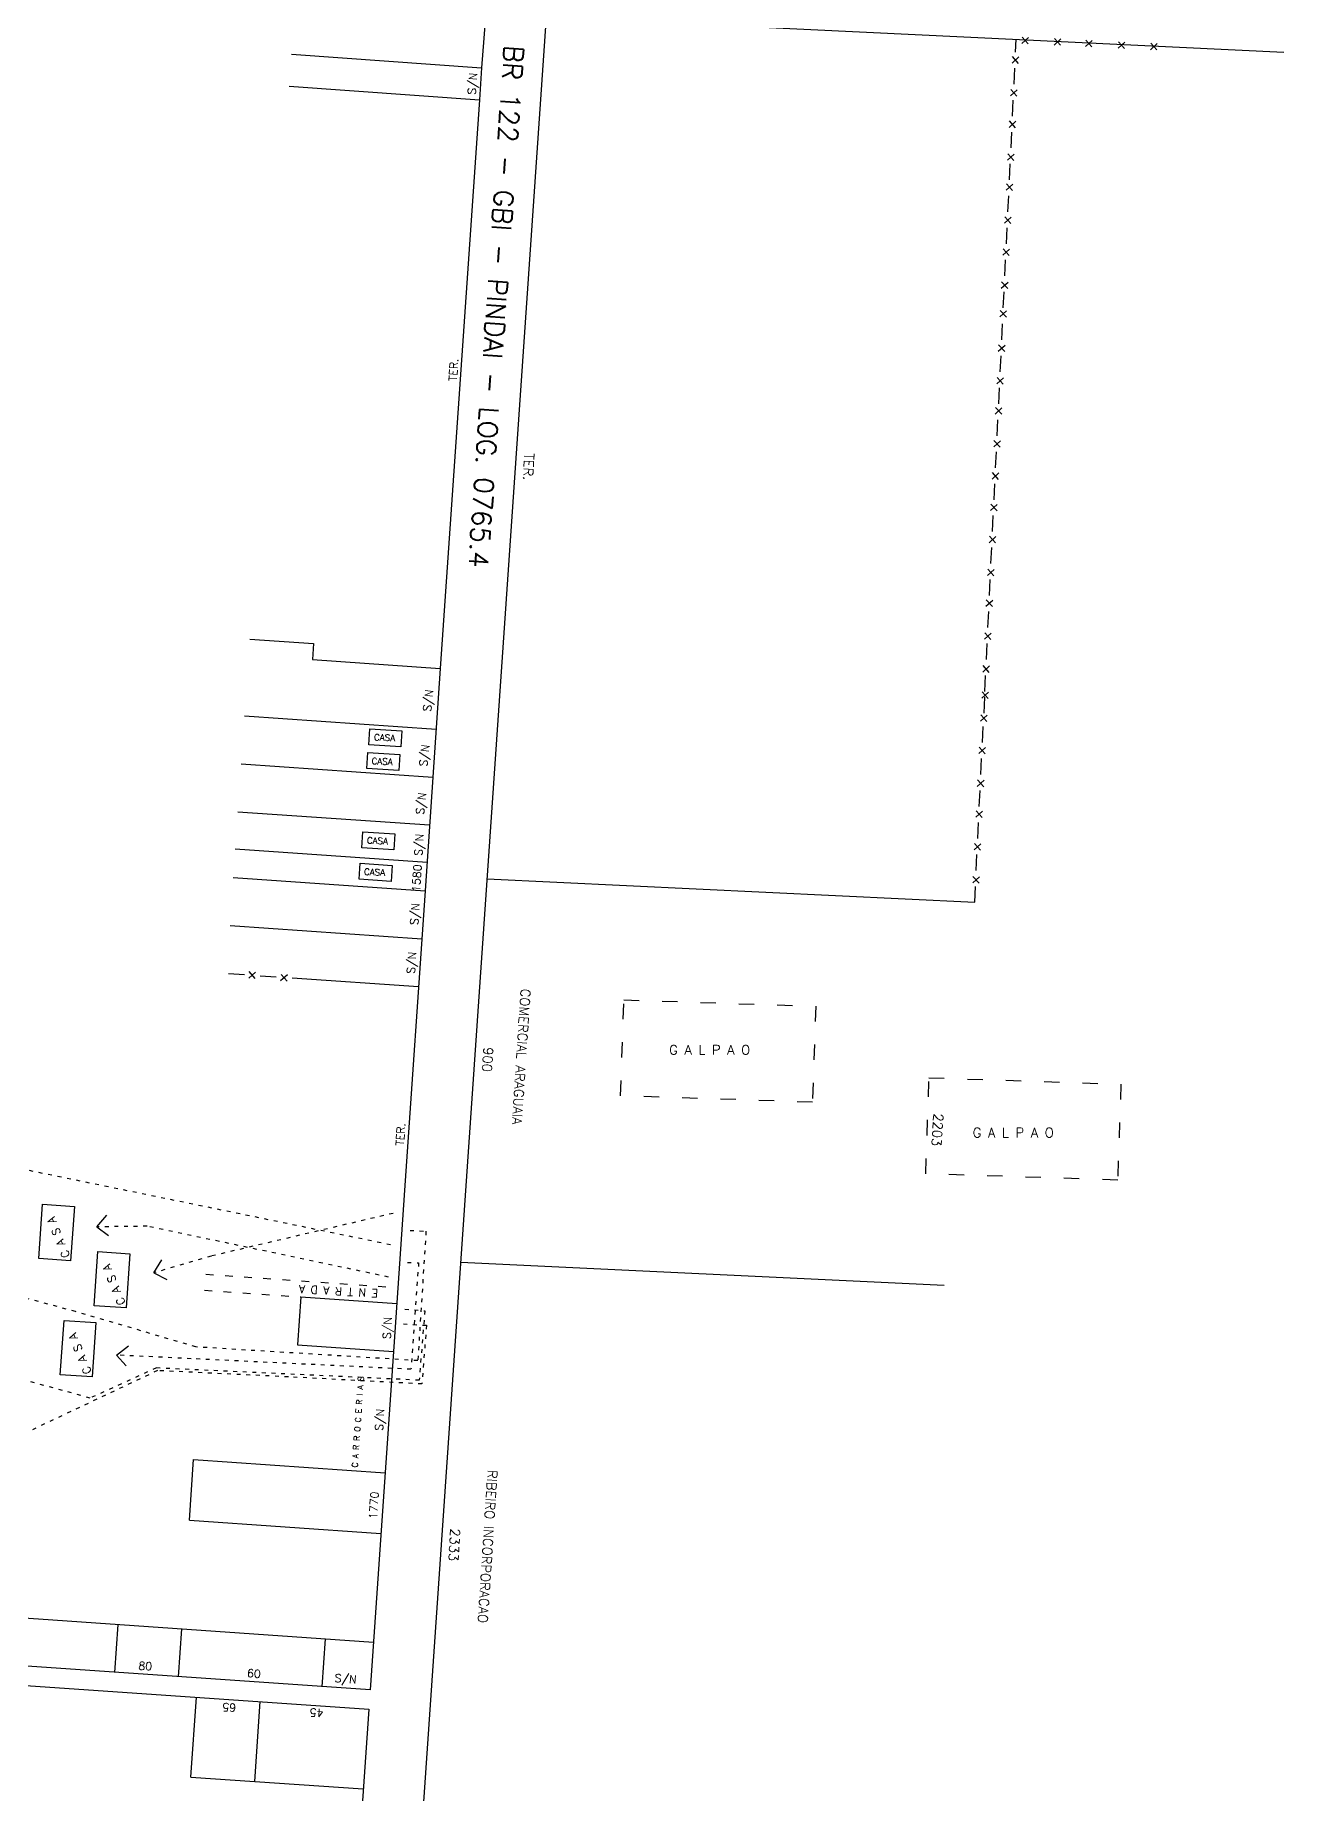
# Model space of a CAD drawing. Extents: x 714896 to 749292, y 8417558 to 8447149.
# Drawn here: x 739237 to 739627, y 8422999 to 8423548 of the extents above; entities that cross this region are included whole.
import ezdxf

# ---------------------------------------------------------------- set-up
doc = ezdxf.new("R2010")
doc.units = 0
doc.header["$MEASUREMENT"] = 0
doc.linetypes.add('ACAD_ISO03W100', pattern=[30, 12, -18])
for name, color, linetype in [('LOTE', 7, 'CONTINUOUS'), ('NUM-PORTA', 7, 'CONTINUOUS'), ('QUADRA', 6, 'CONTINUOUS'), ('TEXTO', 7, 'CONTINUOUS'), ('TEXTODERUA', 3, 'CONTINUOUS')]:
    doc.layers.add(name, color=color, linetype=linetype)
doc.styles.add('ROMANS', font='ROMANS.SHX', dxfattribs={"height": 1.5})

msp = doc.modelspace()

# ---------------------------------------------------------------- linework, layer by layer
at = {"layer": 'LOTE', "color": 7}
for p, q in [((739543.02, 8423542.79), (739543.21, 8423546.79)), ((739542.53, 8423532.8), (739542.77, 8423537.8)), ((739542.05, 8423522.81), (739542.29, 8423527.81)), ((739541.57, 8423512.83), (739541.81, 8423517.82)), ((739541.09, 8423502.84), (739541.33, 8423507.83)), ((739540.61, 8423492.85), (739540.85, 8423497.84)), ((739540.13, 8423482.86), (739540.37, 8423487.85)), ((739539.65, 8423472.87), (739539.89, 8423477.87)), ((739539.16, 8423462.88), (739539.4, 8423467.88)), ((739538.68, 8423452.89), (739538.92, 8423457.89)), ((739538.2, 8423442.91), (739538.44, 8423447.9)), ((739537.72, 8423432.92), (739537.96, 8423437.91)), ((739537.24, 8423422.93), (739537.48, 8423427.92)), ((739536.76, 8423412.94), (739537, 8423417.94)), ((739536.28, 8423402.95), (739536.52, 8423407.95)), ((739535.79, 8423392.96), (739536.03, 8423397.96)), ((739535.31, 8423382.98), (739535.55, 8423387.97)), ((739534.83, 8423372.99), (739535.07, 8423377.98)), ((739534.35, 8423363), (739534.59, 8423367.99)), ((739323.57, 8423357.97), (739323.23, 8423352.98)), ((739533.87, 8423353.01), (739534.11, 8423358)), ((739533.39, 8423343.02), (739533.63, 8423348.02)), ((739533.17, 8423336.23), (739533.41, 8423341.23)), ((739532.62, 8423327.1), (739532.86, 8423332.09)), ((739532.14, 8423317.11), (739532.38, 8423322.1)), ((739531.66, 8423307.12), (739531.9, 8423312.11)), ((739531.18, 8423297.13), (739531.42, 8423302.13)), ((739530.69, 8423287.14), (739530.93, 8423292.14)), ((739377.87, 8423284.5), (739530.21, 8423277.16)), ((739530.21, 8423277.16), (739530.45, 8423282.15)), ((739305.45, 8423255.36), (739303.31, 8423253.51)), ((739305.31, 8423253.37), (739303.45, 8423255.5)), ((739315.42, 8423254.5), (739313.29, 8423252.64)), ((739315.28, 8423252.5), (739313.42, 8423254.64)), ((739369.64, 8423164.78), (739520.64, 8423157.5))]:
    msp.add_line(p, q, dxfattribs=at)
at = {"layer": 'LOTE', "color": 1}
for p, q in [((739237.67, 8423165.87), (739238.84, 8423182.83)), ((739238.84, 8423182.83), (739248.81, 8423182.14)), ((739248.81, 8423182.14), (739247.64, 8423165.18)), ((739247.64, 8423165.18), (739237.67, 8423165.87))]:
    msp.add_line(p, q, dxfattribs=at)
at = {"layer": 'LOTE', "color": 3}
for p, q in [((739255.02, 8423151.11), (739256.19, 8423168.07)), ((739256.19, 8423168.07), (739266.16, 8423167.38)), ((739266.16, 8423167.38), (739264.99, 8423150.42)), ((739264.99, 8423150.42), (739255.02, 8423151.11))]:
    msp.add_line(p, q, dxfattribs=at)
at = {"layer": 'LOTE', "color": 2}
for p, q in [((739244.41, 8423129.56), (739245.58, 8423146.52)), ((739245.58, 8423146.52), (739255.56, 8423145.83)), ((739255.56, 8423145.83), (739254.39, 8423128.87)), ((739254.39, 8423128.87), (739244.41, 8423129.56))]:
    msp.add_line(p, q, dxfattribs=at)
at = {"layer": 'LOTE', "color": 7}
for points in [[(739544.91, 8423545.49), (739547.01, 8423547.39)], [(739546.91, 8423545.4), (739545.01, 8423547.49)], [(739555.05, 8423545), (739557.15, 8423546.91)], [(739557.05, 8423544.91), (739555.15, 8423547)], [(739316.66, 8423542.14), (739376.09, 8423537.89)], [(739564.88, 8423544.53), (739566.97, 8423546.43)], [(739566.88, 8423544.43), (739564.98, 8423546.53)], [(739575.02, 8423544.04), (739577.12, 8423545.94)], [(739577.02, 8423543.95), (739575.12, 8423546.04)], [(739585.17, 8423543.55), (739587.26, 8423545.45)], [(739587.16, 8423543.46), (739585.26, 8423545.55)], [(739541.93, 8423539.37), (739544.03, 8423541.27)], [(739543.93, 8423539.27), (739542.03, 8423541.37)], [(739315.95, 8423532.16), (739375.41, 8423527.91)], [(739541.44, 8423529.1), (739543.53, 8423531)], [(739543.43, 8423529), (739541.53, 8423531.09)], [(739540.96, 8423519.27), (739543.06, 8423521.17)], [(739542.96, 8423519.17), (739541.06, 8423521.27)], [(739540.47, 8423509), (739542.56, 8423510.9)], [(739542.47, 8423508.9), (739540.56, 8423511)], [(739540.02, 8423499.62), (739542.11, 8423501.52)], [(739542.01, 8423499.52), (739540.11, 8423501.62)], [(739539.52, 8423489.35), (739541.62, 8423491.25)], [(739541.52, 8423489.25), (739539.62, 8423491.34)], [(739539.04, 8423479.3), (739541.13, 8423481.2)], [(739541.03, 8423479.2), (739539.13, 8423481.29)], [(739538.54, 8423469.02), (739540.64, 8423470.93)], [(739540.54, 8423468.93), (739538.64, 8423471.02)], [(739538.11, 8423460.09), (739540.21, 8423461.99)], [(739540.11, 8423460), (739538.21, 8423462.09)], [(739537.59, 8423449.37), (739539.69, 8423451.27)], [(739539.59, 8423449.28), (739537.69, 8423451.37)], [(739537.1, 8423439.1), (739539.19, 8423441)], [(739539.1, 8423439), (739537.2, 8423441.1)], [(739536.65, 8423429.72), (739538.74, 8423431.62)], [(739538.65, 8423429.62), (739536.74, 8423431.72)], [(739536.15, 8423419.45), (739538.25, 8423421.35)], [(739538.15, 8423419.35), (739536.25, 8423421.45)], [(739535.67, 8423409.4), (739537.76, 8423411.3)], [(739537.67, 8423409.3), (739535.76, 8423411.4)], [(739535.19, 8423399.57), (739537.29, 8423401.47)], [(739537.19, 8423399.48), (739535.29, 8423401.57)], [(739534.71, 8423389.52), (739536.8, 8423391.43)], [(739536.71, 8423389.43), (739534.81, 8423391.52)], [(739534.22, 8423379.25), (739536.31, 8423381.15)], [(739536.21, 8423379.16), (739534.31, 8423381.25)], [(739533.75, 8423369.65), (739535.85, 8423371.55)], [(739535.75, 8423369.55), (739533.85, 8423371.65)], [(739533.26, 8423359.38), (739535.35, 8423361.28)], [(739535.25, 8423359.28), (739533.35, 8423361.37)], [(739303.62, 8423359.35), (739323.57, 8423357.97)], [(739323.23, 8423352.98), (739363.19, 8423350.22)], [(739532.76, 8423349.1), (739534.86, 8423351.01)], [(739534.76, 8423349.01), (739532.86, 8423351.1)], [(739532.46, 8423340.93), (739534.55, 8423342.83)], [(739534.46, 8423340.84), (739532.55, 8423342.93)], [(739301.97, 8423335.4), (739361.89, 8423331.27)], [(739532.02, 8423333.71), (739534.11, 8423335.61)], [(739534.02, 8423333.61), (739532.12, 8423335.7)], [(739340.87, 8423326.39), (739341.19, 8423331.38), (739351.17, 8423330.73), (739350.85, 8423325.74), (739340.87, 8423326.39)], [(739340.23, 8423318.96), (739340.55, 8423323.95), (739350.53, 8423323.3), (739350.21, 8423318.31), (739340.23, 8423318.96)], [(739531.54, 8423323.66), (739533.63, 8423325.56)], [(739533.53, 8423323.56), (739531.63, 8423325.65)], [(739300.94, 8423320.44), (739360.86, 8423316.3)], [(739531.04, 8423313.38), (739533.13, 8423315.29)], [(739533.04, 8423313.29), (739531.14, 8423315.38)], [(739299.91, 8423305.47), (739359.83, 8423301.34)], [(739530.58, 8423303.78), (739532.67, 8423305.68)], [(739532.58, 8423303.69), (739530.67, 8423305.78)], [(739338.65, 8423294.17), (739338.98, 8423299.16), (739348.96, 8423298.51), (739348.63, 8423293.52), (739338.65, 8423294.17)], [(739530.08, 8423293.51), (739532.18, 8423295.41)], [(739532.08, 8423293.41), (739530.18, 8423295.51)], [(739299.11, 8423293.87), (739359.04, 8423289.73)], [(739337.85, 8423284.35), (739338.17, 8423289.34), (739348.15, 8423288.7), (739347.83, 8423283.71), (739337.85, 8423284.35)], [(739298.5, 8423284.89), (739358.42, 8423280.75)], [(739529.59, 8423283.24), (739531.68, 8423285.14)], [(739531.59, 8423283.14), (739529.68, 8423285.23)], [(739297.47, 8423269.93), (739357.39, 8423265.79)], [(739296.97, 8423254.92), (739301.95, 8423254.58)], [(739306.94, 8423254.24), (739311.93, 8423253.89)], [(739316.92, 8423253.55), (739356.36, 8423250.82)], [(739319.63, 8423153.87), (739318.6, 8423138.9)], [(739319.63, 8423153.87), (739349.56, 8423151.8)], [(739318.6, 8423138.9), (739348.53, 8423136.83)], [(739284.76, 8423084.1), (739286.06, 8423103.06)], [(739286.06, 8423103.06), (739345.92, 8423098.92)], [(739284.76, 8423084.1), (739344.62, 8423079.97)], [(739192.64, 8423056.38), (739342.29, 8423046.05)], [(739261.44, 8423036.52), (739262.48, 8423051.56)], [(739281.4, 8423035.14), (739282.43, 8423050.18)], [(739326.29, 8423032.05), (739327.32, 8423047.08)], [(739285.26, 8423003.87), (739286.97, 8423028.79)], [(739305.21, 8423002.5), (739306.93, 8423027.42)], [(739285.26, 8423003.88), (739339.13, 8423000.16)]]:
    msp.add_lwpolyline(points, dxfattribs=at)
at = {"layer": 'LOTE', "color": 7, "linetype": 'ACAD_ISO03W100', "ltscale": 0.4}
for points in [[(739419.56, 8423216.69), (739420.55, 8423246.68), (739480.52, 8423244.7), (739479.53, 8423214.71), (739419.56, 8423216.69)], [(739514.94, 8423192.36), (739515.93, 8423222.34), (739575.9, 8423220.36), (739574.91, 8423190.38), (739514.94, 8423192.36)]]:
    msp.add_lwpolyline(points, close=True, dxfattribs=at)
at = {"layer": 'LOTE', "color": 5, "linetype": 'ACAD_ISO03W100', "ltscale": 0.1}
msp.add_lwpolyline([(739347.61, 8423170.16), (739225.53, 8423195.22), (739145.31, 8423175.01)], dxfattribs=at)
at = {"layer": 'LOTE', "color": 1}
for points in [[(739255.8, 8423175.76), (739258.92, 8423179.39)], [(739255.8, 8423175.76), (739259.5, 8423173.06)]]:
    msp.add_lwpolyline(points, dxfattribs=at)
at = {"layer": 'LOTE', "color": 3, "linetype": 'ACAD_ISO03W100', "ltscale": 0.1}
msp.add_lwpolyline([(739348.42, 8423179.98), (739291.53, 8423166.63), (739273.66, 8423161.39)], dxfattribs=at)
at = {"layer": 'LOTE', "linetype": 'ACAD_ISO03W100', "ltscale": 0.1}
msp.add_lwpolyline([(739353.74, 8423174.65), (739358.71, 8423174.38), (739356.16, 8423133.96), (739286.82, 8423138.24), (739249.2, 8423149.31), (739217.7, 8423157.76)], dxfattribs=at)
at = {"layer": 'LOTE', "color": 1, "linetype": 'ACAD_ISO03W100', "ltscale": 0.1}
msp.add_lwpolyline([(739346.99, 8423160.09), (739271.55, 8423175.96), (739255.8, 8423175.76)], dxfattribs=at)
at = {"layer": 'LOTE', "color": 2, "linetype": 'ACAD_ISO03W100', "ltscale": 0.1}
msp.add_lwpolyline([(739352.92, 8423164.65), (739356.42, 8423164.56), (739354.01, 8423131.27), (739285.31, 8423134.57), (739261.99, 8423135.72)], dxfattribs=at)
at = {"layer": 'LOTE', "color": 3}
for points in [[(739273.66, 8423161.39), (739276.16, 8423165.48)], [(739273.66, 8423161.39), (739277.74, 8423159.32)]]:
    msp.add_lwpolyline(points, dxfattribs=at)
at = {"layer": 'LOTE', "color": 7, "linetype": 'ACAD_ISO03W100', "ltscale": 0.2}
for points in [[(739289.92, 8423160.93), (739349.9, 8423156.79)], [(739289.48, 8423155.95), (739319.63, 8423153.87)]]:
    msp.add_lwpolyline(points, dxfattribs=at)
at = {"layer": 'LOTE', "color": 4, "linetype": 'ACAD_ISO03W100', "ltscale": 0.1}
msp.add_lwpolyline([(739351.66, 8423145.45), (739358.87, 8423145.01), (739357.45, 8423126.69), (739315.73, 8423128.89), (739274.79, 8423130.85), (739227.4, 8423108.46), (739177.47, 8423151.47)], dxfattribs=at)
at = {"layer": 'LOTE', "color": 6, "linetype": 'ACAD_ISO03W100', "ltscale": 0.1}
msp.add_lwpolyline([(739352.11, 8423150.08), (739358.34, 8423149.55), (739356.59, 8423127.86), (739274.46, 8423131.67), (739253.76, 8423122.29), (739230.22, 8423128.67)], dxfattribs=at)
at = {"layer": 'LOTE', "color": 2}
for points in [[(739261.99, 8423135.72), (739265.78, 8423138.64)], [(739261.99, 8423135.72), (739265.05, 8423132.32)]]:
    msp.add_lwpolyline(points, dxfattribs=at)
at = {"layer": 'QUADRA', "color": 6, "linetype": 'CONTINUOUS'}
for points in [[(739379.84, 8423585.67), (739376.09, 8423537.89), (739375.41, 8423527.91), (739363.19, 8423350.22), (739360.86, 8423316.3), (739358.42, 8423280.75), (739352.09, 8423188.71), (739348.53, 8423136.83), (739341.26, 8423031.08), (739191.62, 8423041.41)], [(739191.2, 8423035.36), (739340.85, 8423025.1), (739334.33, 8422930.19)]]:
    msp.add_lwpolyline(points, dxfattribs=at)
at = {"layer": 'QUADRA', "color": 6}
msp.add_lwpolyline([(739458.04, 8421360.87), (739259.51, 8421376.7), (739259.47, 8421376.71), (739284, 8421703), (739285, 8421718), (739270, 8421714), (739272.77, 8421754.95), (739274.84, 8421785.47), (739277.38, 8421822.38), (739282.55, 8421895.83), (739285.37, 8421935.99), (739296.6, 8422101.03), (739356.17, 8422968.83), (739396.38, 8423553.86), (739396.38, 8423553.86), (739626.84, 8423542.75)], dxfattribs=at)

# ---------------------------------------------------------------- texts
at = {"layer": 'NUM-PORTA', "color": 7, "style": 'ROMANS'}
for s, rotation, p in [('S/N', 85.9091, (739374.23, 8423529.43)), ('S/N', 83.6134, (739360.25, 8423336.66)), ('S/N', 83.6134, (739359.07, 8423319.5)), ('S/N', 83.6134, (739358.04, 8423304.47)), ('S/N', 86.0508, (739357.54, 8423291.61)), ('1580', 86.0508, (739356.77, 8423280.35)), ('S/N', 86.0508, (739356.25, 8423270)), ('S/N', 86.0508, (739355.2, 8423254.77)), ('S/N', 87.164, (739347.69, 8423140.66)), ('S/N', 86.0508, (739345.25, 8423111.99)), ('1770', 86.0508, (739343.35, 8423084.39)), ('80', 356.0508, (739268.77, 8423037.46)), ('60', 356.0508, (739302.71, 8423035.12)), ('S/N', 356.0508, (739330.11, 8423033.57)), ('65', 176.0508, (739299.45, 8423026.73)), ('45', 176.0508, (739326.74, 8423025.05))]:
    msp.add_text(s, height=2.5, rotation=rotation, dxfattribs=at).set_placement(p)
at = {"layer": 'NUM-PORTA', "style": 'ROMANS'}
for s, p in [('900', (739376.75, 8423231.97)), ('2203', (739517.42, 8423211.3)), ('2333', (739366.42, 8423081.64))]:
    msp.add_text(s, height=3, rotation=266.2477, dxfattribs=at).set_placement(p)
at = {"layer": 'TEXTO', "style": 'ROMANS'}
for s, height, rotation, p in [('TER.', 2.5, 86.0508, (739368.32, 8423439.94)), ('TER.', 3, 267.2407, (739389.49, 8423417.56)), ('COMERCIAL ARAGUAIA', 3, 266.2477, (739388.39, 8423250.25)), ('TER.', 2.5, 86.0508, (739351.74, 8423201.05)), ('C A S A', 2.5, 111.6948, (739247.48, 8423166.67)), ('C A S A', 2.5, 111.6948, (739264.83, 8423151.91)), ('E N T R A D A', 2.5, 176.8241, (739343.78, 8423156.22)), ('C A S A', 2.5, 111.6948, (739254.23, 8423130.36)), ('C A R R O C E R I A S', 1.8, 86.0508, (739337.34, 8423100.52)), ('RIBEIRO INCORPORACAO', 3, 266.2477, (739378.05, 8423099.92))]:
    msp.add_text(s, height=height, rotation=rotation, dxfattribs=at).set_placement(p)
at = {"layer": 'TEXTO', "color": 7, "style": 'ROMANS'}
for p in [(739342.44, 8423327.76), (739341.67, 8423320.33), (739340.23, 8423295.54), (739339.3, 8423285.73)]:
    msp.add_text('CASA', height=2, rotation=357.6177, dxfattribs=at).set_placement(p)
at = {"layer": 'TEXTO', "style": 'ROMANS'}
for p in [(739434.72, 8423229.56), (739529.6, 8423203.71)]:
    msp.add_text('G A L P A O', height=3, dxfattribs=at).set_placement(p)
at = {"layer": 'TEXTODERUA', "style": 'ROMANS'}
msp.add_text('BR 122 - GBI - PINDAI - LOG. 0765.4', height=6, rotation=266.0673, dxfattribs=at).set_placement((739383.26, 8423545.07))

doc.saveas('drawing.dxf')
